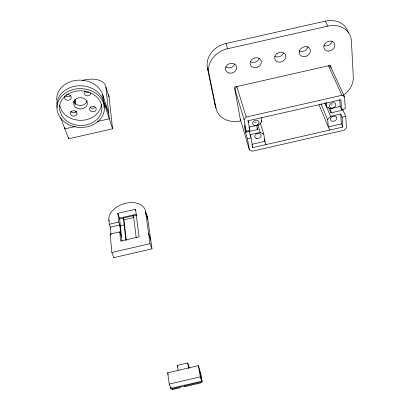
<?xml version="1.0" encoding="UTF-8"?>
<svg xmlns="http://www.w3.org/2000/svg" width="410" height="410" viewBox="0 0 410 410"><rect width="100%" height="100%" fill="white"/><g stroke="black" fill="none" stroke-linecap="round" stroke-linejoin="round"><path stroke-width="0.61" d="M341.602 109.537L340.951 99.753L248.147 120.745L249.813 130.441L246.123 131.282L244.068 119.612L246.164 117.065L341.971 95.284L344.528 96.765L345.271 108.701L341.602 109.537L340.197 106.41L339.741 99.691M261.17 117.409L261.816 121.565L259.033 124.886L248.829 127.208M342.765 127.085L341.386 123.938L328.297 126.926L327.692 119.633L330.634 116.337L340.715 114.041L342.109 117.178L342.765 127.085L252.765 147.62L252.437 146.539M169.253 384.093L200.305 376.836L201.684 381.203L170.842 388.413L169.253 384.093L167.675 372.813L198.363 365.653L199.737 370.04L201.684 381.203M171.129 387.952L171.508 388.982L202.156 381.818L200.9 374.617L200.08 371.998M172.241 388.316L172.677 389.5L180.451 387.681M184.295 385.502L184.705 386.686L201.653 382.725M178.104 370.302L177.356 365.371L187.718 362.952L189.061 367.047M135.935 210.463L135.536 209.254L117.824 213.313L118.741 222.066L119.787 224.998L120.822 234.827L119.771 231.901L110.162 234.105L111.863 252.463L150.045 243.683L152.002 248.855L147.631 218.043L145.514 211.416A18.906 12.531 -17.9 0 0 125.737 203.237A18.906 12.531 -17.9 0 0 108.84 219.821L109.25 224.244L110.331 227.166L111.023 234.561M111.863 252.463L113.826 257.623L152.002 248.855M121.985 241.244L119.525 218.12L136.55 214.215M125.829 240.168L123.364 217.987L133.47 215.67L133.87 216.859M119.628 219.073L123.384 218.212M133.496 215.891L136.72 215.153M126.285 240.362L123.984 219.765L134.07 217.454M109.25 224.244L118.741 222.066M110.331 227.166L119.787 224.998M120.345 225.828L124.138 224.957M75.379 126.495L64.888 128.873L64.831 127.597M97.585 121.462L109.301 118.813L105.934 87.258A21.838 12.085 -16.5 0 0 82.231 80.427M60.644 117.706L68.649 138.775L112.565 128.812L109.086 97.144L105.934 87.258M254.461 122.503L256.265 122.093M331.024 105.083L332.228 104.811M340.197 106.41L330.029 108.727L326.637 106.815L325.14 103.33M246.123 131.282L244.196 124.84L245.518 132.297L257.485 129.575L256.773 125.209M328.764 107.594L331.024 112.827L342.939 110.111L345.748 116.348L346.46 127.787L344.241 130.211L252.083 151.244L249.408 149.932L240.265 119.054M251.781 144.376L264.921 141.378L263.794 134.193L260.237 132.374L250.115 134.68L250.428 136.499M245.518 132.297L247.44 138.754L251.094 137.919L252.765 147.62M342.109 117.178L345.748 116.348M330.947 67.881L330.752 65.267L234.499 87.069L240.593 120.888A21.996 17.994 -18 0 1 216.039 108.327L214.604 102.92L207.439 67.993A22.668 19.352 -19.5 0 1 225.977 43.516L325.371 21.115A23.088 18.86 -31.8 0 1 347.803 31.134M216.039 108.327L208.869 73.323A22.852 19.403 -19.3 0 1 227.591 48.744L327.826 26.137A23.278 18.906 -31.5 0 1 351.426 41.102L353.292 77.177A22.314 17.609 -28.3 0 1 343.165 95.407M113.826 257.623L114.216 257.552M90.041 107.276L90.308 107.553A3.306 2.721 0.8 0 0 94.971 107.533M325.371 21.115L327.826 26.137M344.528 96.765L330.901 67.276L328.43 65.79L341.971 95.284M324.848 102.838L330.634 116.337M321.035 103.863L327.692 119.633M318.98 104.678L329.619 130.083M110.162 234.105L110.597 235.273M108.84 219.821L109.28 221.01M167.675 372.813L168.269 374.443M120.796 234.546L121.473 236.426M119.812 225.269L120.484 227.15M117.824 213.313L119.525 218.12M123.364 217.987L123.984 219.765M177.356 365.371L177.725 366.437M261.431 120.376L261.816 121.565M112.565 128.812L103.294 100.404L108.696 113.139L102.725 94.771L103.586 103.299M73.698 101.331L73.795 101.629A6.857 5.658 2.6 0 0 81.487 105.401L82.518 105.191A6.857 5.658 2.6 0 0 87.043 100.701M260.13 122.846L263.794 134.193M148.635 233.644L150.783 240.27M264.153 138.985L265.962 144.612M257.741 124.558L260.237 132.374M145.704 212.754L147.82 219.386M256.921 127.782L257.485 129.575M201.336 379.209L202.156 381.818M59.583 105.242L61.536 110.433A21.023 17.287 2.4 0 0 84.665 120.022A21.023 17.287 2.4 0 0 101.367 104.15M225.977 43.516L227.591 48.744M247.83 120.571L248.486 122.718M246.164 117.065L236.831 86.541L234.853 89.037L244.068 119.612M249.157 128.284L249.813 130.441M249.142 131.472L251.094 137.919M207.439 67.993L208.869 73.323M247.44 138.754L249.408 149.932M198.363 365.653L200.305 376.836M188.595 365.628L189 368.083M187.718 362.952L188.62 368.487M184.505 385.431L184.705 386.686M172.497 388.239L172.677 389.5M171.339 387.773L171.508 388.982M170.632 386.902L170.842 388.413M145.514 211.416L150.045 243.683M135.536 209.254L139.072 236.862L120.73 241.08L119.771 231.901M133.47 215.67L136.222 237.81M133.055 215.014L133.148 215.747M123.605 217.182L123.687 217.915M326.288 102.602L326.637 106.815M330.675 108.389L331.024 112.827M340.715 114.041L341.386 123.938M342.857 108.84L342.939 110.111M75.199 99.169L75.496 104.237M74.769 99.779L75.025 104.16M75.425 111.038L75.501 112.289M68.593 137.524L68.649 138.775M146.201 214.399A18.747 12.536 -18 0 1 147.631 218.043M57.159 102.956A23.426 19.326 2.6 0 1 56.949 101.957M56.754 100.435A23.426 19.326 2.6 0 1 77.772 80.201A23.426 19.326 2.6 0 1 103.33 97.257M57.133 107.671A23.621 19.383 2.3 0 1 79.965 85.757A23.621 19.383 2.3 0 1 103.981 107.425M90.81 93.034A3.388 2.819 2.1 0 1 89.851 95.023L89.165 95.468A3.388 2.819 2.1 0 1 84.045 93.044L84.142 92.311A3.388 2.819 2.1 0 1 84.993 91.046M64.847 96.063A3.408 2.803 4.2 0 0 67.081 100.168L67.963 100.26A3.408 2.803 4.2 0 0 70.751 96.048L70.187 95.463A3.408 2.803 4.2 0 0 66.056 95.028M70.669 95.361A3.388 2.798 4.5 0 1 67.799 96.765L66.917 96.673A3.388 2.798 4.5 0 1 65.374 95.95M88.883 92.004A3.367 2.814 2.4 0 1 84.819 91.563M76.398 111.284A3.326 2.706 2.8 0 1 70.653 111.32M108.194 94.438A21.607 12.146 -16.6 0 1 109.086 97.144M215.429 105.611A21.822 17.958 -18.1 0 1 214.604 102.92M283.428 53.08A5.704 4.787 -26.5 0 1 281.296 55.714L280.537 56.18A5.704 4.787 -26.5 0 1 274.823 56.272M347.972 31.601A23.088 18.86 -31.8 0 1 348.392 33.046M259.125 58.568A5.678 4.812 -23.2 0 1 256.291 61.664L255.481 62.023A5.678 4.812 -23.2 0 1 250.541 61.761M234.792 64.068A5.663 4.838 -19.5 0 1 225.561 66.815M307.966 46.817A5.735 4.751 -29.4 0 1 303.938 51.076L303.092 51.327A5.735 4.751 -29.4 0 1 299.08 50.794M332.223 41.338A5.771 4.715 -31.8 0 1 323.992 45.664M77.013 113.437L76.921 114.139A3.341 2.711 2.6 0 1 72.083 115.815A3.341 2.711 2.6 0 1 71.248 111.551L71.924 111.115A3.341 2.711 2.6 0 1 75.271 111.095A3.341 2.711 2.6 0 1 77.013 113.437M330.798 118.044L330.532 118.736A3.275 2.506 -25.7 0 0 332.223 121.288L334.616 121.001L335.974 120.017A3.275 2.506 -25.7 0 0 335.021 116.122L332.612 116.409A3.275 2.506 -25.7 0 0 330.798 118.044M277.201 53.423L276.509 53.992A5.75 4.797 -26.2 0 0 274.7 57.661L274.736 58.435A5.75 4.797 -26.2 0 0 282.562 61.377L283.33 60.905A5.75 4.797 -26.2 0 0 285.821 55.929L285.662 55.186A5.75 4.797 -26.2 0 0 277.201 53.423M258.115 66.907L257.301 67.271A5.73 4.828 -23 0 1 250.161 63.991L250.11 63.222A5.73 4.828 -23 0 1 254.969 57.897L255.85 57.759A5.73 4.828 -23 0 1 261.185 61.085A5.73 4.828 -23 0 1 258.115 66.907M306.157 56.221L305.301 56.477A5.781 4.766 -29 0 1 299.274 52.864A5.781 4.766 -29 0 1 304.322 46.745L305.199 46.612A5.781 4.766 -29 0 1 310.349 50.363A5.781 4.766 -29 0 1 306.157 56.221M93.731 106.467L92.87 106.38A3.321 2.726 0.6 0 0 90.01 107.758A3.321 2.726 0.6 0 0 90.051 110.49L90.589 111.048A3.321 2.726 0.6 0 0 95.802 110.449A3.321 2.726 0.6 0 0 93.731 106.467M61.731 115.584L59.763 110.382A21.176 17.328 2.1 0 1 86.459 91.527A21.176 17.328 2.1 0 1 96.996 119.418A21.176 17.328 2.1 0 1 61.731 115.584M76.239 107.717A6.893 5.668 2.4 0 0 87.309 104.186A6.893 5.668 2.4 0 0 77.9 98.016A6.893 5.668 2.4 0 0 76.239 107.717M67.809 124.209A23.718 19.408 2.1 0 0 104.371 109.326A23.718 19.408 2.1 0 0 69.879 90.656A23.718 19.408 2.1 0 0 67.809 124.209M331.967 108.153A3.331 2.578 -26.5 0 0 335.636 104.032A3.331 2.578 -26.5 0 0 330.219 104.043A3.331 2.578 -26.5 0 0 331.967 108.153M256.721 138.493A3.244 2.542 -18.6 0 0 261.103 135.238A3.244 2.542 -18.6 0 0 256.024 134.116A3.244 2.542 -18.6 0 0 256.721 138.493M254.574 125.501A3.29 2.619 -19 0 0 259.012 122.165A3.29 2.619 -19 0 0 253.851 120.991A3.29 2.619 -19 0 0 254.574 125.501M328.497 51.117A5.817 4.725 -31.4 0 0 334.473 43.393A5.817 4.725 -31.4 0 0 324.981 43.711A5.817 4.725 -31.4 0 0 328.497 51.117M229.052 73.036A5.714 4.848 -19.3 0 0 236.672 67.04A5.714 4.848 -19.3 0 0 227.606 64.734A5.714 4.848 -19.3 0 0 229.052 73.036"/></g></svg>
